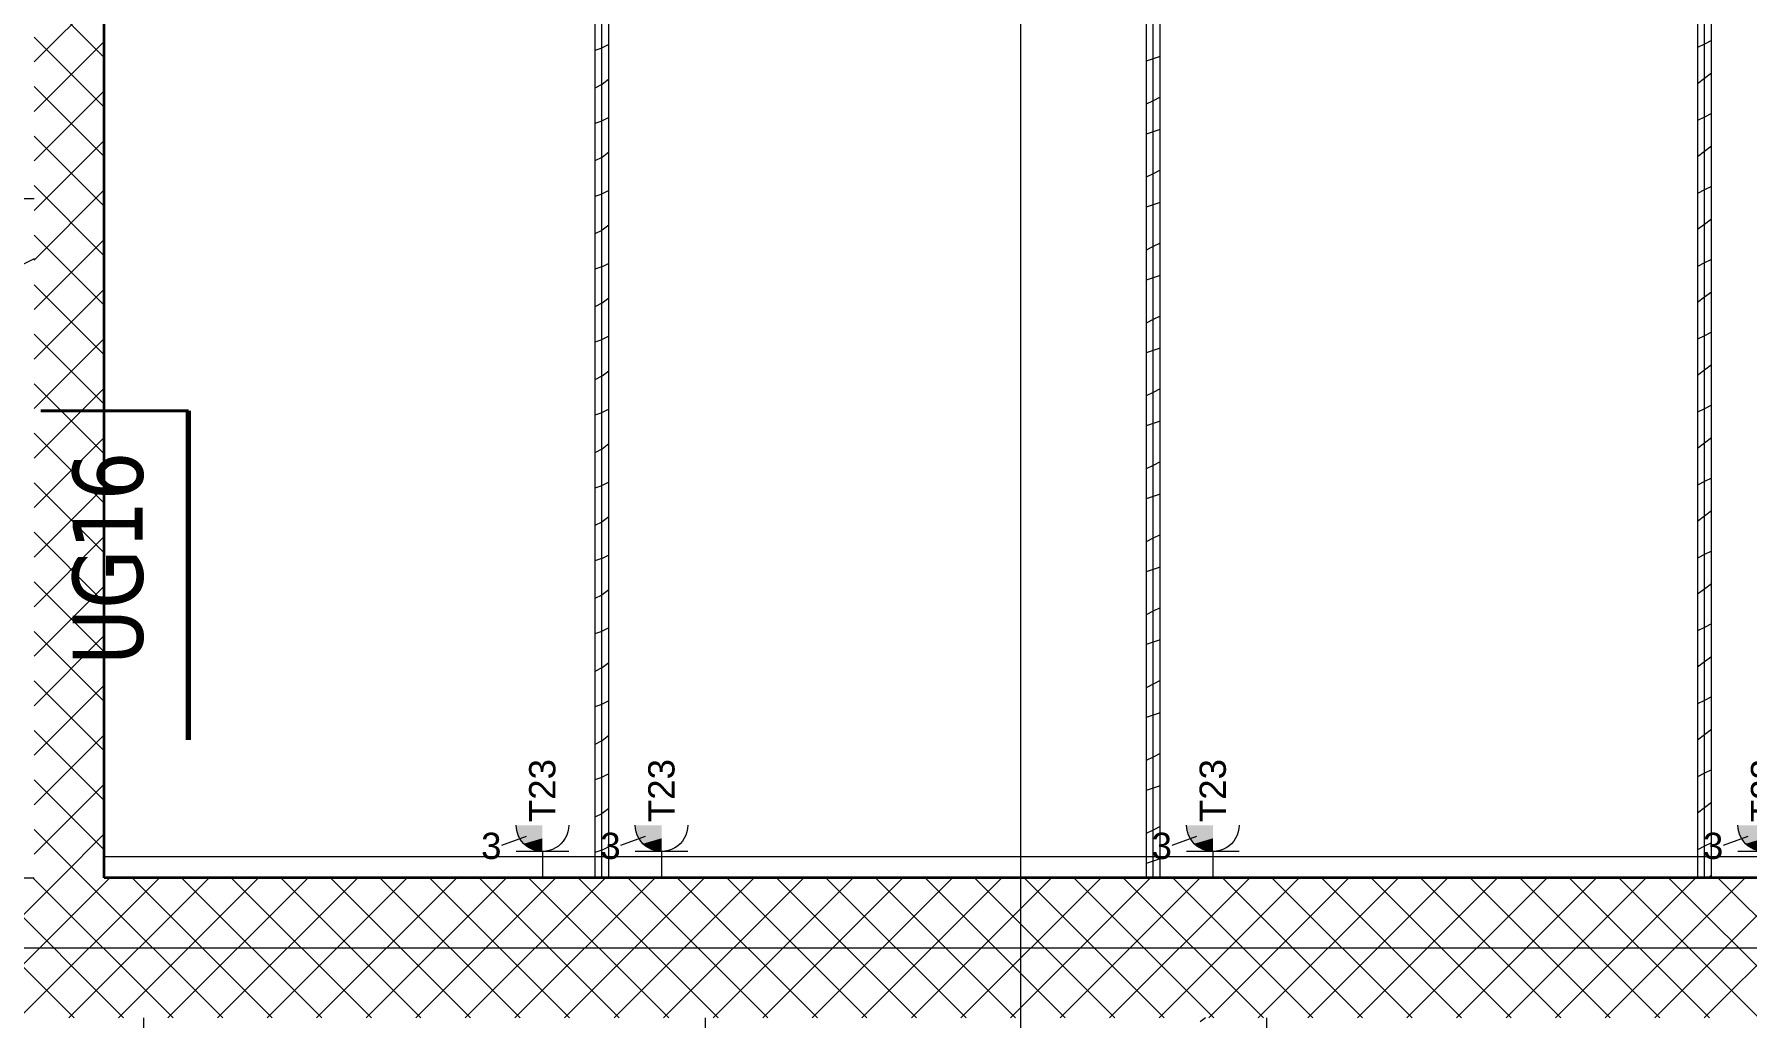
# Model space of a CAD drawing. Extents: x -1132 to 613, y -179 to 712.
# Drawn here: x -292.3 to -194.6, y 70.5 to 126.7 of the extents above; entities that cross this region are included whole.
import ezdxf
from ezdxf.lldxf.tags import DXFTag

# ---------------------------------------------------------------- set-up
doc = ezdxf.new("R2010")
doc.units = 0
doc.layers.get('0').update_dxf_attribs({"lineweight": 13})
for name, color, linetype, lineweight in [('A-FLOR-____-OVHD', 7, 'Strichpunkt - Fein', 9), ('A-WALL-____-MCUT', 7, 'Continuous', 35), ('A-WALL-____-PATT', 7, 'Continuous', 35), ('A-WALL-FNSH-MCUT', 7, 'Continuous', 35), ('S-GRID-____-OTLN', 7, 'Continuous', 5)]:
    doc.layers.add(name, color=color, linetype=linetype, lineweight=lineweight)
for name, color, linetype, lineweight, true_color in [('EL01_VVV_Mass', 7, 'Continuous', 13, 0xb2b200), ('EL01_WAN_Kraft', 1, 'Continuous', 13, 0xff0000), ('G-____-____-SYMB', 7, 'Strichpunkt - Weit', 5, 0x008080)]:
    doc.layers.add(name, color=color, linetype=linetype, lineweight=lineweight, true_color=true_color)
doc.styles.get("Standard").update_dxf_attribs({"font": 'arial.ttf'})
tags = doc.linetypes.add('_Rasterlinie_', pattern=[0.375, 0.2, -0.05, 0.075, -0.05]).pattern_tags.tags
tags[10:11] = [DXFTag(74, 4), DXFTag(75, 0), DXFTag(340, '0'), DXFTag(46, 1.0), DXFTag(50, 0.0), DXFTag(44, 0.0), DXFTag(45, 0.0)]
tags[8:9] = [DXFTag(74, 4), DXFTag(75, 0), DXFTag(340, '0'), DXFTag(46, 1.0), DXFTag(50, 0.0), DXFTag(44, 0.0), DXFTag(45, 0.0)]
tags[6:7] = [DXFTag(74, 4), DXFTag(75, 0), DXFTag(340, '0'), DXFTag(46, 1.0), DXFTag(50, 0.0), DXFTag(44, 0.0), DXFTag(45, 0.0)]
tags[4:5] = [DXFTag(74, 4), DXFTag(75, 0), DXFTag(340, '0'), DXFTag(46, 1.0), DXFTag(50, 0.0), DXFTag(44, 0.0), DXFTag(45, 0.0)]
tags = doc.linetypes.add('_Schnittlinie_', pattern=[0.3, 0.15, -0.05, 0.05, -0.05]).pattern_tags.tags
tags[10:11] = [DXFTag(74, 4), DXFTag(75, 0), DXFTag(340, '0'), DXFTag(46, 1.0), DXFTag(50, 0.0), DXFTag(44, 0.0), DXFTag(45, 0.0)]
tags[8:9] = [DXFTag(74, 4), DXFTag(75, 0), DXFTag(340, '0'), DXFTag(46, 1.0), DXFTag(50, 0.0), DXFTag(44, 0.0), DXFTag(45, 0.0)]
tags[6:7] = [DXFTag(74, 4), DXFTag(75, 0), DXFTag(340, '0'), DXFTag(46, 1.0), DXFTag(50, 0.0), DXFTag(44, 0.0), DXFTag(45, 0.0)]
tags[4:5] = [DXFTag(74, 4), DXFTag(75, 0), DXFTag(340, '0'), DXFTag(46, 1.0), DXFTag(50, 0.0), DXFTag(44, 0.0), DXFTag(45, 0.0)]
tags = doc.linetypes.add('Strichpunkt - Fein', pattern=[0.2, 0.1, -0.05, 0, -0.05]).pattern_tags.tags
tags[10:11] = [DXFTag(74, 4), DXFTag(75, 0), DXFTag(340, '0'), DXFTag(46, 1.0), DXFTag(50, 0.0), DXFTag(44, 0.0), DXFTag(45, 0.0)]
tags[8:9] = [DXFTag(74, 4), DXFTag(75, 0), DXFTag(340, '0'), DXFTag(46, 1.0), DXFTag(50, 0.0), DXFTag(44, 0.0), DXFTag(45, 0.0)]
tags[6:7] = [DXFTag(74, 4), DXFTag(75, 0), DXFTag(340, '0'), DXFTag(46, 1.0), DXFTag(50, 0.0), DXFTag(44, 0.0), DXFTag(45, 0.0)]
tags[4:5] = [DXFTag(74, 4), DXFTag(75, 0), DXFTag(340, '0'), DXFTag(46, 1.0), DXFTag(50, 0.0), DXFTag(44, 0.0), DXFTag(45, 0.0)]
tags = doc.linetypes.add('Strichpunkt - Weit', pattern=[0.5, 0.2, -0.15, 0, -0.15]).pattern_tags.tags
tags[10:11] = [DXFTag(74, 4), DXFTag(75, 0), DXFTag(340, '0'), DXFTag(46, 1.0), DXFTag(50, 0.0), DXFTag(44, 0.0), DXFTag(45, 0.0)]
tags[8:9] = [DXFTag(74, 4), DXFTag(75, 0), DXFTag(340, '0'), DXFTag(46, 1.0), DXFTag(50, 0.0), DXFTag(44, 0.0), DXFTag(45, 0.0)]
tags[6:7] = [DXFTag(74, 4), DXFTag(75, 0), DXFTag(340, '0'), DXFTag(46, 1.0), DXFTag(50, 0.0), DXFTag(44, 0.0), DXFTag(45, 0.0)]
tags[4:5] = [DXFTag(74, 4), DXFTag(75, 0), DXFTag(340, '0'), DXFTag(46, 1.0), DXFTag(50, 0.0), DXFTag(44, 0.0), DXFTag(45, 0.0)]

# ---------------------------------------------------------------- blocks, each defined once
blk = doc.blocks.new('Referenz-A0UNPDE96I', base_point=(-1115.886, -117.372))
at = {"layer": 'A-FLOR-____-OVHD', "color": 0, "linetype": 'Strichpunkt - Fein', "ltscale": 0.13}
blk.add_line((-167.115, 79.678), (-288.315, 79.678), dxfattribs=at)
at = {"layer": 'A-WALL-____-MCUT', "color": 0, "linetype": 'Continuous', "ltscale": 0.35}
for p, q in [((-288.315, 78.478), (-288.315, 257.878)), ((-196.981, 78.478), (-288.315, 78.478)), ((-129.215, 78.478), (-196.981, 78.478))]:
    blk.add_line(p, q, dxfattribs=at)
at = {"layer": 'A-WALL-____-MCUT', "color": 0, "linetype": 'Continuous', "lineweight": 9, "ltscale": 0.13}
for p, q in [((-259.915, 78.478), (-259.915, 156.328)), ((-228.448, 78.478), (-228.448, 145.228)), ((-196.981, 78.478), (-196.981, 145.228))]:
    blk.add_line(p, q, dxfattribs=at)
at = {"layer": 'A-WALL-____-PATT', "color": 0, "linetype": 'Continuous', "lineweight": 9, "ltscale": 0.13}
for p, q in [((-288.315, 125.318), (-292.315, 129.318)), ((-292.315, 125.071), (-288.315, 129.071)), ((-288.315, 122.489), (-292.315, 126.489)), ((-292.315, 122.243), (-288.315, 126.243)), ((-196.981, 126.09), (-197.381, 125.89)), ((-196.581, 126.29), (-196.981, 126.09)), ((-259.915, 125.857), (-260.315, 125.723)), ((-259.904, 125.86), (-259.915, 125.857)), ((-259.515, 126.06), (-259.896, 125.87)), ((-228.448, 125.24), (-228.848, 125.106)), ((-228.048, 125.373), (-228.448, 125.24)), ((-196.581, 124.421), (-196.981, 124.121)), ((-288.315, 119.661), (-292.315, 123.661)), ((-292.315, 119.414), (-288.315, 123.414)), ((-259.915, 123.778), (-260.315, 123.578)), ((-259.896, 123.787), (-259.915, 123.778)), ((-259.515, 124.077), (-259.906, 123.783)), ((-196.981, 124.121), (-197.381, 123.821)), ((-228.448, 122.851), (-228.848, 122.651)), ((-228.048, 123.051), (-228.448, 122.851)), ((-259.915, 121.692), (-260.315, 121.559)), ((-259.904, 121.696), (-259.915, 121.692)), ((-259.515, 121.895), (-259.896, 121.705)), ((-228.048, 121.208), (-228.448, 121.075)), ((-196.981, 121.925), (-197.381, 121.725)), ((-196.581, 122.125), (-196.981, 121.925)), ((-288.315, 116.832), (-292.315, 120.832)), ((-292.315, 116.586), (-288.315, 120.586)), ((-228.448, 121.075), (-228.848, 120.942)), ((-196.581, 120.256), (-196.981, 119.956)), ((-259.915, 119.613), (-260.315, 119.413)), ((-259.896, 119.622), (-259.915, 119.613)), ((-259.515, 119.912), (-259.906, 119.618)), ((-196.981, 119.956), (-197.381, 119.656)), ((-228.448, 118.686), (-228.848, 118.486)), ((-228.048, 118.886), (-228.448, 118.686)), ((-288.315, 114.004), (-292.315, 118.004)), ((-292.315, 113.757), (-288.315, 117.757)), ((-259.915, 117.527), (-260.315, 117.394)), ((-259.903, 117.531), (-259.915, 117.527)), ((-259.515, 117.73), (-259.896, 117.54)), ((-196.981, 117.76), (-197.381, 117.56)), ((-196.581, 117.96), (-196.981, 117.76)), ((-228.448, 116.91), (-228.848, 116.777)), ((-228.048, 117.044), (-228.448, 116.91)), ((-259.915, 115.448), (-260.315, 115.248)), ((-259.896, 115.457), (-259.915, 115.448)), ((-259.515, 115.747), (-259.905, 115.454)), ((-196.981, 115.791), (-197.381, 115.491)), ((-196.581, 116.091), (-196.981, 115.791)), ((-288.315, 111.175), (-292.315, 115.175)), ((-292.315, 110.929), (-288.315, 114.929)), ((-228.448, 114.522), (-228.848, 114.322)), ((-228.048, 114.722), (-228.448, 114.522)), ((-292.315, 113.825), (-293.008, 113.478)), ((-259.515, 113.565), (-259.896, 113.375)), ((-196.981, 113.595), (-197.381, 113.395)), ((-196.581, 113.795), (-196.981, 113.595)), ((-259.915, 113.362), (-260.315, 113.229)), ((-259.903, 113.366), (-259.915, 113.362)), ((-228.448, 112.745), (-228.848, 112.612)), ((-228.048, 112.879), (-228.448, 112.745)), ((-288.315, 108.347), (-292.315, 112.347)), ((-292.315, 108.101), (-288.315, 112.101)), ((-259.515, 111.582), (-259.905, 111.289)), ((-196.981, 111.626), (-197.381, 111.326)), ((-196.581, 111.926), (-196.981, 111.626)), ((-259.915, 111.283), (-260.315, 111.083)), ((-259.896, 111.292), (-259.915, 111.283)), ((-228.048, 110.557), (-228.448, 110.357)), ((-288.315, 105.519), (-292.315, 109.519)), ((-228.448, 110.357), (-228.848, 110.157)), ((-196.581, 109.63), (-196.981, 109.43)), ((-292.315, 105.272), (-288.315, 109.272)), ((-259.915, 109.198), (-260.315, 109.064)), ((-259.903, 109.202), (-259.915, 109.198)), ((-259.515, 109.4), (-259.896, 109.21)), ((-228.448, 108.581), (-228.848, 108.447)), ((-228.048, 108.714), (-228.448, 108.581)), ((-196.981, 109.43), (-197.381, 109.23)), ((-196.581, 107.761), (-196.981, 107.461)), ((-288.315, 102.69), (-292.315, 106.69)), ((-259.915, 107.118), (-260.315, 106.918)), ((-259.896, 107.127), (-259.915, 107.118)), ((-259.515, 107.417), (-259.904, 107.125)), ((-196.981, 107.461), (-197.381, 107.161)), ((-292.315, 102.444), (-288.315, 106.444)), ((-228.448, 106.192), (-228.848, 105.992)), ((-228.048, 106.392), (-228.448, 106.192)), ((-259.915, 105.033), (-260.315, 104.9)), ((-259.903, 105.037), (-259.915, 105.033)), ((-259.515, 105.236), (-259.897, 105.045)), ((-196.981, 105.265), (-197.381, 105.065)), ((-196.581, 105.465), (-196.981, 105.265)), ((-288.315, 99.862), (-292.315, 103.862)), ((-292.315, 99.615), (-288.315, 103.615)), ((-228.448, 104.416), (-228.848, 104.283)), ((-228.048, 104.549), (-228.448, 104.416)), ((-259.915, 102.953), (-260.315, 102.753)), ((-259.897, 102.962), (-259.915, 102.953)), ((-259.515, 103.252), (-259.904, 102.96)), ((-196.981, 103.296), (-197.381, 102.996)), ((-196.581, 103.596), (-196.981, 103.296)), ((-228.448, 102.027), (-228.848, 101.827)), ((-228.048, 102.227), (-228.448, 102.027)), ((-288.315, 97.033), (-292.315, 101.033)), ((-292.315, 96.787), (-288.315, 100.787)), ((-259.915, 100.868), (-260.315, 100.735)), ((-259.903, 100.872), (-259.915, 100.868)), ((-259.515, 101.071), (-259.897, 100.88)), ((-196.981, 101.101), (-197.381, 100.901)), ((-196.581, 101.301), (-196.981, 101.101)), ((-228.448, 100.251), (-228.848, 100.118)), ((-228.048, 100.385), (-228.448, 100.251)), ((-259.915, 98.788), (-260.315, 98.588)), ((-259.897, 98.797), (-259.915, 98.788)), ((-259.515, 99.087), (-259.903, 98.795)), ((-196.981, 99.131), (-197.381, 98.831)), ((-196.581, 99.431), (-196.981, 99.131)), ((-288.315, 94.205), (-292.315, 98.205)), ((-292.315, 93.958), (-288.315, 97.958)), ((-228.448, 97.862), (-228.848, 97.662)), ((-228.048, 98.062), (-228.448, 97.862)), ((-259.515, 96.906), (-259.897, 96.715)), ((-196.981, 96.936), (-197.381, 96.736)), ((-196.581, 97.136), (-196.981, 96.936)), ((-259.915, 96.704), (-260.315, 96.57)), ((-259.902, 96.708), (-259.915, 96.704)), ((-228.448, 96.087), (-228.848, 95.953)), ((-228.048, 96.22), (-228.448, 96.087)), ((-288.315, 91.376), (-292.315, 95.376)), ((-292.315, 91.13), (-288.315, 95.13)), ((-259.515, 94.922), (-259.903, 94.631)), ((-196.981, 94.966), (-197.381, 94.666)), ((-196.581, 95.266), (-196.981, 94.966)), ((-259.915, 94.623), (-260.315, 94.423)), ((-259.897, 94.632), (-259.915, 94.623)), ((-228.048, 93.897), (-228.448, 93.697)), ((-228.448, 93.697), (-228.848, 93.497)), ((-196.581, 92.971), (-196.981, 92.771)), ((-288.315, 88.548), (-292.315, 92.548)), ((-292.315, 88.302), (-288.315, 92.302)), ((-259.915, 92.539), (-260.315, 92.406)), ((-259.902, 92.543), (-259.915, 92.539)), ((-259.515, 92.741), (-259.897, 92.55)), ((-228.448, 91.922), (-228.848, 91.789)), ((-228.048, 92.055), (-228.448, 91.922)), ((-196.981, 92.771), (-197.381, 92.571)), ((-196.581, 91.101), (-196.981, 90.801)), ((-259.915, 90.458), (-260.315, 90.258)), ((-259.897, 90.467), (-259.915, 90.458)), ((-259.515, 90.757), (-259.902, 90.466)), ((-196.981, 90.801), (-197.381, 90.501)), ((-288.315, 85.72), (-292.315, 89.72)), ((-292.315, 85.473), (-288.315, 89.473)), ((-228.448, 89.532), (-228.848, 89.332)), ((-228.048, 89.732), (-228.448, 89.532)), ((-259.915, 88.374), (-260.315, 88.241)), ((-259.902, 88.378), (-259.915, 88.374)), ((-259.515, 88.576), (-259.897, 88.385)), ((-196.981, 88.606), (-197.381, 88.406)), ((-196.581, 88.806), (-196.981, 88.606)), ((-228.448, 87.757), (-228.848, 87.624)), ((-228.048, 87.89), (-228.448, 87.757)), ((-288.315, 82.891), (-292.315, 86.891)), ((-292.315, 82.645), (-288.315, 86.645)), ((-259.915, 86.294), (-260.315, 86.094)), ((-259.897, 86.302), (-259.915, 86.294)), ((-259.515, 86.592), (-259.902, 86.301)), ((-196.981, 86.636), (-197.381, 86.336)), ((-196.581, 86.936), (-196.981, 86.636)), ((-228.448, 85.367), (-228.848, 85.167)), ((-228.048, 85.567), (-228.448, 85.367)), ((-288.315, 80.063), (-292.315, 84.063)), ((-259.915, 84.209), (-260.315, 84.076)), ((-259.902, 84.214), (-259.915, 84.209)), ((-259.515, 84.411), (-259.897, 84.22)), ((-196.981, 84.441), (-197.381, 84.241)), ((-196.581, 84.641), (-196.981, 84.441)), ((-292.315, 79.816), (-288.315, 83.816)), ((-228.448, 83.592), (-228.848, 83.459)), ((-228.048, 83.726), (-228.448, 83.592)), ((-259.915, 82.129), (-260.315, 81.929)), ((-259.898, 82.137), (-259.915, 82.129)), ((-259.515, 82.427), (-259.901, 82.137)), ((-196.981, 82.471), (-197.381, 82.171)), ((-196.581, 82.771), (-196.981, 82.471)), ((-289.559, 78.478), (-292.315, 81.234)), ((-228.448, 81.202), (-228.848, 81.002)), ((-228.048, 81.402), (-228.448, 81.202)), ((-290.824, 78.478), (-288.315, 80.988)), ((-259.515, 80.246), (-259.898, 80.055)), ((-196.981, 80.276), (-197.381, 80.076)), ((-196.581, 80.476), (-196.981, 80.276)), ((-259.915, 80.045), (-260.315, 79.911)), ((-259.902, 80.049), (-259.915, 80.045)), ((-228.448, 79.428), (-228.848, 79.294)), ((-228.048, 79.561), (-228.448, 79.428)), ((-298.824, 70.478), (-290.824, 78.478)), ((-290.044, 70.478), (-298.044, 78.478)), ((-295.996, 70.478), (-287.996, 78.478)), ((-287.215, 70.478), (-295.215, 78.478)), ((-293.167, 70.478), (-285.167, 78.478)), ((-284.387, 70.478), (-292.387, 78.478)), ((-290.339, 70.478), (-282.339, 78.478)), ((-281.559, 70.478), (-289.559, 78.478)), ((-287.511, 70.478), (-279.511, 78.478)), ((-278.73, 70.478), (-286.73, 78.478)), ((-284.682, 70.478), (-276.682, 78.478)), ((-275.902, 70.478), (-283.902, 78.478)), ((-281.854, 70.478), (-273.854, 78.478)), ((-273.073, 70.478), (-281.073, 78.478)), ((-279.025, 70.478), (-271.025, 78.478)), ((-270.245, 70.478), (-278.245, 78.478)), ((-276.197, 70.478), (-268.197, 78.478)), ((-267.416, 70.478), (-275.416, 78.478)), ((-273.368, 70.478), (-265.368, 78.478)), ((-264.588, 70.478), (-272.588, 78.478)), ((-270.54, 70.478), (-262.54, 78.478)), ((-261.76, 70.478), (-269.76, 78.478)), ((-267.712, 70.478), (-259.712, 78.478)), ((-258.931, 70.478), (-266.931, 78.478)), ((-264.883, 70.478), (-256.883, 78.478)), ((-256.103, 70.478), (-264.103, 78.478)), ((-262.055, 70.478), (-254.055, 78.478)), ((-253.274, 70.478), (-261.274, 78.478)), ((-259.226, 70.478), (-251.226, 78.478)), ((-250.446, 70.478), (-258.446, 78.478)), ((-256.398, 70.478), (-248.398, 78.478)), ((-247.617, 70.478), (-255.617, 78.478)), ((-253.569, 70.478), (-245.569, 78.478)), ((-244.789, 70.478), (-252.789, 78.478)), ((-250.741, 70.478), (-242.741, 78.478)), ((-241.961, 70.478), (-249.961, 78.478)), ((-247.913, 70.478), (-239.913, 78.478)), ((-239.132, 70.478), (-247.132, 78.478)), ((-245.084, 70.478), (-237.084, 78.478)), ((-236.304, 70.478), (-244.304, 78.478)), ((-242.256, 70.478), (-234.256, 78.478)), ((-233.475, 70.478), (-241.475, 78.478)), ((-239.427, 70.478), (-231.427, 78.478)), ((-230.647, 70.478), (-238.647, 78.478)), ((-236.599, 70.478), (-228.599, 78.478)), ((-227.818, 70.478), (-235.818, 78.478)), ((-233.77, 70.478), (-225.77, 78.478)), ((-224.99, 70.478), (-232.99, 78.478)), ((-230.942, 70.478), (-222.942, 78.478)), ((-222.162, 70.478), (-230.162, 78.478)), ((-228.114, 70.478), (-220.114, 78.478)), ((-219.333, 70.478), (-227.333, 78.478)), ((-225.285, 70.478), (-217.285, 78.478)), ((-216.505, 70.478), (-224.505, 78.478)), ((-222.457, 70.478), (-214.457, 78.478)), ((-213.676, 70.478), (-221.676, 78.478)), ((-219.628, 70.478), (-211.628, 78.478)), ((-210.848, 70.478), (-218.848, 78.478)), ((-216.8, 70.478), (-208.8, 78.478)), ((-208.019, 70.478), (-216.019, 78.478)), ((-213.971, 70.478), (-205.971, 78.478)), ((-205.191, 70.478), (-213.191, 78.478)), ((-211.143, 70.478), (-203.143, 78.478)), ((-202.363, 70.478), (-210.363, 78.478)), ((-208.315, 70.478), (-200.315, 78.478)), ((-199.534, 70.478), (-207.534, 78.478)), ((-205.486, 70.478), (-197.486, 78.478)), ((-196.706, 70.478), (-204.706, 78.478)), ((-202.658, 70.478), (-194.658, 78.478)), ((-193.877, 70.478), (-201.877, 78.478)), ((-199.829, 70.478), (-191.829, 78.478)), ((-191.049, 70.478), (-199.049, 78.478)), ((-197.001, 70.478), (-189.001, 78.478)), ((-196.581, 78.606), (-196.751, 78.478)), ((-188.22, 70.478), (-196.22, 78.478)), ((-225.466, 70.478), (-225.765, 70.254))]:
    blk.add_line(p, q, dxfattribs=at)
at = {"layer": 'A-WALL-FNSH-MCUT', "color": 0, "linetype": 'Continuous', "lineweight": 9, "ltscale": 0.13}
for p, q in [((-260.315, 156.328), (-260.315, 78.478)), ((-259.515, 78.478), (-259.515, 145.228)), ((-228.848, 145.228), (-228.848, 78.478)), ((-228.048, 78.478), (-228.048, 145.228)), ((-197.381, 145.228), (-197.381, 78.478)), ((-196.581, 78.478), (-196.581, 145.228))]:
    blk.add_line(p, q, dxfattribs=at)
at = {"layer": 'G-____-____-SYMB', "color": 0, "linetype": 'Continuous', "lineweight": 40, "ltscale": 0.4}
blk.add_line((-291.94, 105.141), (-283.515, 105.141), dxfattribs=at)
at = {"layer": 'G-____-____-SYMB', "color": 0, "linetype": '_Schnittlinie_', "lineweight": 70, "ltscale": 0.7}
blk.add_line((-283.515, 86.349), (-283.515, 105.141), dxfattribs=at)
at = {"layer": 'S-GRID-____-OTLN', "color": 0, "linetype": '_Rasterlinie_', "ltscale": 0.13}
for p, q in [((-236.015, -113.603), (-236.015, 631.478)), ((-1107.612, 74.478), (103.376, 74.478))]:
    blk.add_line(p, q, dxfattribs=at)
at = {"layer": 'G-____-____-SYMB', "color": 0, "linetype": 'Continuous', "ltscale": 0.13, "insert": (-290.124, 90.617), "char_height": 4, "attachment_point": 1, "rotation": 90}
blk.add_mtext('{\\W0.8;\\fVerdana;UG16}', dxfattribs=at)
blk = doc.blocks.new('Steckdose T23_ AP_ 3-fach-A0UNPE3B6I', base_point=(-197.079, 78.478))
at = {"color": 0, "lineweight": -2}
for p, q in [((-195.066, 81.282), (-195.079, 81.478)), ((-195.028, 81.09), (-195.066, 81.282)), ((-192.092, 81.282), (-192.13, 81.09)), ((-192.079, 81.478), (-192.092, 81.282)), ((-194.505, 80.832), (-195.922, 80.324)), ((-194.965, 80.904), (-195.028, 81.09)), ((-194.878, 80.728), (-194.965, 80.904)), ((-194.769, 80.565), (-194.878, 80.728)), ((-194.64, 80.418), (-194.769, 80.565)), ((-194.492, 80.288), (-194.64, 80.418)), ((-194.329, 80.179), (-194.492, 80.288)), ((-194.153, 80.092), (-194.329, 80.179)), ((-192.829, 80.179), (-193.005, 80.092)), ((-192.666, 80.288), (-192.829, 80.179)), ((-192.519, 80.418), (-192.666, 80.288)), ((-192.389, 80.565), (-192.519, 80.418)), ((-192.28, 80.728), (-192.389, 80.565)), ((-192.193, 80.904), (-192.28, 80.728)), ((-192.13, 81.09), (-192.193, 80.904)), ((-192.079, 79.978), (-195.079, 79.978)), ((-193.967, 80.029), (-194.153, 80.092)), ((-193.775, 79.991), (-193.967, 80.029)), ((-193.579, 79.978), (-193.775, 79.991)), ((-193.383, 79.991), (-193.579, 79.978)), ((-193.579, 79.978), (-193.579, 78.478)), ((-193.191, 80.029), (-193.383, 79.991)), ((-193.005, 80.092), (-193.191, 80.029))]:
    blk.add_line(p, q, dxfattribs=at)
for points in [[(-195.028, 81.09), (-193.579, 81.478), (-195.079, 81.478)], [(-193.579, 81.09), (-195.028, 81.09), (-193.579, 81.478)], [(-194.878, 80.728), (-193.579, 81.09), (-195.028, 81.09)], [(-193.579, 80.728), (-194.878, 80.728), (-193.579, 81.09)], [(-194.64, 80.418), (-193.579, 80.728), (-194.878, 80.728)], [(-193.579, 80.418), (-194.64, 80.418), (-193.579, 80.728)], [(-194.329, 80.179), (-193.579, 80.418), (-194.64, 80.418)], [(-193.579, 80.179), (-194.329, 80.179), (-193.579, 80.418)], [(-193.967, 80.029), (-193.579, 80.179), (-194.329, 80.179)], [(-193.579, 80.029), (-193.967, 80.029), (-193.579, 80.179)], [(-193.579, 79.978), (-193.579, 80.029), (-193.967, 80.029)]]:
    blk.add_solid(points, dxfattribs=at)
at = {"color": 0, "lineweight": -2, "insert": (-194.338, 81.646), "char_height": 1.5, "attachment_point": 1, "rotation": 90}
blk.add_mtext('{\\fArial;T23}', dxfattribs=at)
at = {"color": 0, "lineweight": -2, "insert": (-197.079, 81.047), "char_height": 1.5, "attachment_point": 1}
blk.add_mtext('{\\fArial;3}', dxfattribs=at)
blk = doc.blocks.new('Steckdose T23_ AP_ 3-fach-A0UNPE896I', base_point=(-228.546, 78.478))
at = {"color": 0, "lineweight": -2}
for p, q in [((-226.533, 81.282), (-226.546, 81.478)), ((-226.495, 81.09), (-226.533, 81.282)), ((-223.559, 81.282), (-223.597, 81.09)), ((-223.546, 81.478), (-223.559, 81.282)), ((-225.972, 80.832), (-227.389, 80.324)), ((-226.432, 80.904), (-226.495, 81.09)), ((-226.345, 80.728), (-226.432, 80.904)), ((-226.236, 80.565), (-226.345, 80.728)), ((-226.107, 80.418), (-226.236, 80.565)), ((-225.959, 80.288), (-226.107, 80.418)), ((-225.796, 80.179), (-225.959, 80.288)), ((-225.62, 80.092), (-225.796, 80.179)), ((-224.296, 80.179), (-224.472, 80.092)), ((-224.133, 80.288), (-224.296, 80.179)), ((-223.985, 80.418), (-224.133, 80.288)), ((-223.856, 80.565), (-223.985, 80.418)), ((-223.747, 80.728), (-223.856, 80.565)), ((-223.66, 80.904), (-223.747, 80.728)), ((-223.597, 81.09), (-223.66, 80.904)), ((-223.546, 79.978), (-226.546, 79.978)), ((-225.434, 80.029), (-225.62, 80.092)), ((-225.242, 79.991), (-225.434, 80.029)), ((-225.046, 79.978), (-225.242, 79.991)), ((-224.85, 79.991), (-225.046, 79.978)), ((-225.046, 79.978), (-225.046, 78.478)), ((-224.658, 80.029), (-224.85, 79.991)), ((-224.472, 80.092), (-224.658, 80.029))]:
    blk.add_line(p, q, dxfattribs=at)
for points in [[(-226.495, 81.09), (-225.046, 81.478), (-226.546, 81.478)], [(-225.046, 81.09), (-226.495, 81.09), (-225.046, 81.478)], [(-226.345, 80.728), (-225.046, 81.09), (-226.495, 81.09)], [(-225.046, 80.728), (-226.345, 80.728), (-225.046, 81.09)], [(-226.107, 80.418), (-225.046, 80.728), (-226.345, 80.728)], [(-225.046, 80.418), (-226.107, 80.418), (-225.046, 80.728)], [(-225.796, 80.179), (-225.046, 80.418), (-226.107, 80.418)], [(-225.046, 80.179), (-225.796, 80.179), (-225.046, 80.418)], [(-225.434, 80.029), (-225.046, 80.179), (-225.796, 80.179)], [(-225.046, 80.029), (-225.434, 80.029), (-225.046, 80.179)], [(-225.046, 79.978), (-225.046, 80.029), (-225.434, 80.029)]]:
    blk.add_solid(points, dxfattribs=at)
at = {"color": 0, "lineweight": -2, "insert": (-225.804, 81.646), "char_height": 1.5, "attachment_point": 1, "rotation": 90}
blk.add_mtext('{\\fArial;T23}', dxfattribs=at)
at = {"color": 0, "lineweight": -2, "insert": (-228.546, 81.047), "char_height": 1.5, "attachment_point": 1}
blk.add_mtext('{\\fArial;3}', dxfattribs=at)
blk = doc.blocks.new('Steckdose T23_ AP_ 3-fach-A0UNPE8L6I', base_point=(-298.945, 113.779))
at = {"color": 0, "lineweight": -2}
for p, q in [((-295.313, 118.778), (-295.117, 118.765)), ((-295.117, 118.765), (-294.924, 118.727)), ((-294.924, 118.727), (-294.739, 118.664)), ((-294.739, 118.664), (-294.563, 118.577)), ((-294.563, 118.577), (-294.4, 118.468)), ((-294.4, 118.468), (-294.252, 118.339)), ((-294.252, 118.339), (-294.123, 118.191)), ((-293.813, 118.778), (-293.813, 115.778)), ((-294.123, 118.191), (-294.014, 118.028)), ((-294.014, 118.028), (-293.927, 117.852)), ((-293.927, 117.852), (-293.864, 117.666)), ((-293.864, 117.666), (-293.825, 117.474)), ((-293.825, 117.474), (-293.813, 117.278)), ((-294.666, 116.352), (-294.158, 114.936)), ((-294.123, 116.365), (-294.252, 116.218)), ((-294.014, 116.528), (-294.123, 116.365)), ((-293.927, 116.704), (-294.014, 116.528)), ((-293.864, 116.89), (-293.927, 116.704)), ((-293.825, 117.082), (-293.864, 116.89)), ((-293.813, 117.278), (-293.825, 117.082)), ((-293.813, 117.278), (-292.313, 117.278)), ((-295.117, 115.791), (-295.313, 115.778)), ((-294.924, 115.829), (-295.117, 115.791)), ((-294.739, 115.892), (-294.924, 115.829)), ((-294.563, 115.979), (-294.739, 115.892)), ((-294.4, 116.088), (-294.563, 115.979)), ((-294.252, 116.218), (-294.4, 116.088))]:
    blk.add_line(p, q, dxfattribs=at)
for points in [[(-293.864, 116.89), (-295.313, 116.89), (-293.813, 117.278)], [(-295.313, 116.89), (-293.813, 117.278), (-295.313, 117.278)], [(-294.014, 116.528), (-295.313, 116.528), (-293.864, 116.89)], [(-295.313, 116.528), (-293.864, 116.89), (-295.313, 116.89)], [(-294.252, 116.218), (-295.313, 116.218), (-294.014, 116.528)], [(-295.313, 116.218), (-294.014, 116.528), (-295.313, 116.528)], [(-294.563, 115.979), (-295.313, 115.979), (-294.252, 116.218)], [(-295.313, 115.979), (-294.252, 116.218), (-295.313, 116.218)], [(-294.924, 115.829), (-295.313, 115.829), (-294.563, 115.979)], [(-295.313, 115.829), (-294.563, 115.979), (-295.313, 115.979)], [(-295.313, 115.778), (-294.924, 115.829), (-295.313, 115.829)]]:
    blk.add_solid(points, dxfattribs=at)
at = {"color": 0, "lineweight": -2, "insert": (-298.945, 118.02), "char_height": 1.5, "attachment_point": 1}
blk.add_mtext('{\\fArial;T23}', dxfattribs=at)
at = {"color": 0, "lineweight": -2, "insert": (-294.882, 113.779), "char_height": 1.5, "attachment_point": 1, "rotation": 90}
blk.add_mtext('{\\fArial;3}', dxfattribs=at)
blk = doc.blocks.new('Steckdose T23_ AP_ 3-fach-A0UNPES56I', base_point=(-255.513, 63.846))
at = {"color": 0, "lineweight": -2}
for p, q in [((-254.013, 68.978), (-254.013, 70.478)), ((-255.513, 68.978), (-252.513, 68.978)), ((-255.203, 68.391), (-255.073, 68.539)), ((-255.073, 68.539), (-254.926, 68.668)), ((-254.926, 68.668), (-254.763, 68.777)), ((-254.763, 68.777), (-254.587, 68.864)), ((-254.587, 68.864), (-254.401, 68.927)), ((-254.401, 68.927), (-254.208, 68.965)), ((-254.208, 68.965), (-254.013, 68.978)), ((-254.013, 68.978), (-253.817, 68.965)), ((-253.817, 68.965), (-253.624, 68.927)), ((-253.624, 68.927), (-253.439, 68.864)), ((-253.439, 68.864), (-253.263, 68.777)), ((-253.263, 68.777), (-253.1, 68.668)), ((-253.1, 68.668), (-252.952, 68.539)), ((-253.087, 68.125), (-251.67, 68.633)), ((-252.952, 68.539), (-252.823, 68.391)), ((-255.513, 67.478), (-255.5, 67.674)), ((-255.5, 67.674), (-255.462, 67.866)), ((-255.462, 67.866), (-255.398, 68.052)), ((-255.398, 68.052), (-255.312, 68.228)), ((-255.312, 68.228), (-255.203, 68.391)), ((-252.823, 68.391), (-252.714, 68.228)), ((-252.714, 68.228), (-252.627, 68.052)), ((-252.627, 68.052), (-252.564, 67.866)), ((-252.564, 67.866), (-252.525, 67.674)), ((-252.525, 67.674), (-252.513, 67.478))]:
    blk.add_line(p, q, dxfattribs=at)
for points in [[(-254.013, 68.927), (-253.624, 68.927), (-254.013, 68.978)], [(-254.013, 68.777), (-253.263, 68.777), (-254.013, 68.927)], [(-253.263, 68.777), (-254.013, 68.927), (-253.624, 68.927)], [(-254.013, 68.539), (-252.952, 68.539), (-254.013, 68.777)], [(-252.952, 68.539), (-254.013, 68.777), (-253.263, 68.777)], [(-254.013, 68.228), (-252.714, 68.228), (-254.013, 68.539)], [(-252.714, 68.228), (-254.013, 68.539), (-252.952, 68.539)], [(-254.013, 67.866), (-252.564, 67.866), (-254.013, 68.228)], [(-252.564, 67.866), (-254.013, 68.228), (-252.714, 68.228)], [(-254.013, 67.478), (-252.513, 67.478), (-254.013, 67.866)], [(-252.513, 67.478), (-254.013, 67.866), (-252.564, 67.866)]]:
    blk.add_solid(points, dxfattribs=at)
at = {"color": 0, "lineweight": -2, "insert": (-251.495, 69.409), "char_height": 1.5, "attachment_point": 1}
blk.add_mtext('{\\fArial;3}', dxfattribs=at)
at = {"color": 0, "lineweight": -2, "insert": (-254.754, 63.846), "char_height": 1.5, "attachment_point": 1, "rotation": 90}
blk.add_mtext('{\\fArial;T23}', dxfattribs=at)
blk = doc.blocks.new('Steckdose T23_ AP_ 3-fach-A0UNPEUB6I', base_point=(-260.012, 78.478))
at = {"color": 0, "lineweight": -2}
for p, q in [((-258, 81.282), (-258.013, 81.478)), ((-257.962, 81.09), (-258, 81.282)), ((-255.025, 81.282), (-255.064, 81.09)), ((-255.013, 81.478), (-255.025, 81.282)), ((-257.439, 80.832), (-258.855, 80.324)), ((-257.898, 80.904), (-257.962, 81.09)), ((-257.812, 80.728), (-257.898, 80.904)), ((-257.703, 80.565), (-257.812, 80.728)), ((-257.573, 80.418), (-257.703, 80.565)), ((-257.426, 80.288), (-257.573, 80.418)), ((-257.263, 80.179), (-257.426, 80.288)), ((-257.087, 80.092), (-257.263, 80.179)), ((-255.763, 80.179), (-255.939, 80.092)), ((-255.6, 80.288), (-255.763, 80.179)), ((-255.452, 80.418), (-255.6, 80.288)), ((-255.323, 80.565), (-255.452, 80.418)), ((-255.214, 80.728), (-255.323, 80.565)), ((-255.127, 80.904), (-255.214, 80.728)), ((-255.064, 81.09), (-255.127, 80.904)), ((-255.013, 79.978), (-258.013, 79.978)), ((-256.901, 80.029), (-257.087, 80.092)), ((-256.708, 79.991), (-256.901, 80.029)), ((-256.513, 79.978), (-256.708, 79.991)), ((-256.317, 79.991), (-256.513, 79.978)), ((-256.513, 79.978), (-256.513, 78.478)), ((-256.124, 80.029), (-256.317, 79.991)), ((-255.939, 80.092), (-256.124, 80.029))]:
    blk.add_line(p, q, dxfattribs=at)
for points in [[(-257.962, 81.09), (-256.513, 81.478), (-258.013, 81.478)], [(-256.513, 81.09), (-257.962, 81.09), (-256.513, 81.478)], [(-257.812, 80.728), (-256.513, 81.09), (-257.962, 81.09)], [(-256.513, 80.728), (-257.812, 80.728), (-256.513, 81.09)], [(-257.573, 80.418), (-256.513, 80.728), (-257.812, 80.728)], [(-256.513, 80.418), (-257.573, 80.418), (-256.513, 80.728)], [(-257.263, 80.179), (-256.513, 80.418), (-257.573, 80.418)], [(-256.513, 80.179), (-257.263, 80.179), (-256.513, 80.418)], [(-256.901, 80.029), (-256.513, 80.179), (-257.263, 80.179)], [(-256.513, 80.029), (-256.901, 80.029), (-256.513, 80.179)], [(-256.513, 79.978), (-256.513, 80.029), (-256.901, 80.029)]]:
    blk.add_solid(points, dxfattribs=at)
at = {"color": 0, "lineweight": -2, "insert": (-257.271, 81.646), "char_height": 1.5, "attachment_point": 1, "rotation": 90}
blk.add_mtext('{\\fArial;T23}', dxfattribs=at)
at = {"color": 0, "lineweight": -2, "insert": (-260.012, 81.047), "char_height": 1.5, "attachment_point": 1}
blk.add_mtext('{\\fArial;3}', dxfattribs=at)
blk = doc.blocks.new('Steckdose T23_ AP_ 3-fach-A0UNPFBF6I', base_point=(-287.563, 63.846))
at = {"color": 0, "lineweight": -2}
for p, q in [((-286.063, 68.978), (-286.063, 70.478)), ((-287.563, 68.978), (-284.563, 68.978)), ((-287.253, 68.391), (-287.123, 68.539)), ((-287.123, 68.539), (-286.976, 68.668)), ((-286.976, 68.668), (-286.813, 68.777)), ((-286.813, 68.777), (-286.637, 68.864)), ((-286.637, 68.864), (-286.451, 68.927)), ((-286.451, 68.927), (-286.258, 68.965)), ((-286.258, 68.965), (-286.063, 68.978)), ((-286.063, 68.978), (-285.867, 68.965)), ((-285.867, 68.965), (-285.674, 68.927)), ((-285.674, 68.927), (-285.489, 68.864)), ((-285.489, 68.864), (-285.313, 68.777)), ((-285.313, 68.777), (-285.15, 68.668)), ((-285.15, 68.668), (-285.002, 68.539)), ((-285.137, 68.125), (-283.72, 68.633)), ((-285.002, 68.539), (-284.873, 68.391)), ((-287.563, 67.478), (-287.55, 67.674)), ((-287.55, 67.674), (-287.512, 67.866)), ((-287.512, 67.866), (-287.448, 68.052)), ((-287.448, 68.052), (-287.362, 68.228)), ((-287.362, 68.228), (-287.253, 68.391)), ((-284.873, 68.391), (-284.764, 68.228)), ((-284.764, 68.228), (-284.677, 68.052)), ((-284.677, 68.052), (-284.614, 67.866)), ((-284.614, 67.866), (-284.575, 67.674)), ((-284.575, 67.674), (-284.563, 67.478))]:
    blk.add_line(p, q, dxfattribs=at)
for points in [[(-285.674, 68.927), (-286.063, 68.927), (-286.063, 68.978)], [(-285.313, 68.777), (-286.063, 68.777), (-285.674, 68.927)], [(-286.063, 68.777), (-285.674, 68.927), (-286.063, 68.927)], [(-285.002, 68.539), (-286.063, 68.539), (-285.313, 68.777)], [(-286.063, 68.539), (-285.313, 68.777), (-286.063, 68.777)], [(-284.764, 68.228), (-286.063, 68.228), (-285.002, 68.539)], [(-286.063, 68.228), (-285.002, 68.539), (-286.063, 68.539)], [(-284.614, 67.866), (-286.063, 67.866), (-284.764, 68.228)], [(-286.063, 67.866), (-284.764, 68.228), (-286.063, 68.228)], [(-284.563, 67.478), (-286.063, 67.478), (-284.614, 67.866)], [(-286.063, 67.478), (-284.614, 67.866), (-286.063, 67.866)], [(-284.563, 67.478), (-284.563, 67.478), (-286.063, 67.478)]]:
    blk.add_solid(points, dxfattribs=at)
at = {"color": 0, "lineweight": -2, "insert": (-283.545, 69.409), "char_height": 1.5, "attachment_point": 1}
blk.add_mtext('{\\fArial;3}', dxfattribs=at)
at = {"color": 0, "lineweight": -2, "insert": (-286.804, 63.846), "char_height": 1.5, "attachment_point": 1, "rotation": 90}
blk.add_mtext('{\\fArial;T23}', dxfattribs=at)
blk = doc.blocks.new('Maß-A0UNPFK16I', base_point=(-320.058, 78.065))
at = {"color": 0, "lineweight": -2}
for p, q in [((-311.741, 124.523), (-312.568, 125.35)), ((-311.154, 124.937), (-320.058, 124.937)), ((-312.154, 124.937), (-312.154, 78.478)), ((-313.154, 78.478), (-292.313, 78.478)), ((-311.741, 78.065), (-312.568, 78.892))]:
    blk.add_line(p, q, dxfattribs=at)
at = {"color": 0, "lineweight": -2, "insert": (-315.488, 98.936), "char_height": 2.5, "attachment_point": 1, "rotation": 90}
blk.add_mtext('{\\fArial;232}', dxfattribs=at)
blk = doc.blocks.new('Steckdose T23_ AP_ 3-fach-A0UNPFQL6I', base_point=(-223.463, 63.846))
at = {"color": 0, "lineweight": -2}
for p, q in [((-221.963, 68.978), (-221.963, 70.478)), ((-223.463, 68.978), (-220.463, 68.978)), ((-223.153, 68.391), (-223.023, 68.539)), ((-223.023, 68.539), (-222.876, 68.668)), ((-222.876, 68.668), (-222.713, 68.777)), ((-222.713, 68.777), (-222.537, 68.864)), ((-222.537, 68.864), (-222.351, 68.927)), ((-222.351, 68.927), (-222.158, 68.965)), ((-222.158, 68.965), (-221.963, 68.978)), ((-221.963, 68.978), (-221.767, 68.965)), ((-221.767, 68.965), (-221.574, 68.927)), ((-221.574, 68.927), (-221.389, 68.864)), ((-221.389, 68.864), (-221.213, 68.777)), ((-221.213, 68.777), (-221.05, 68.668)), ((-221.05, 68.668), (-220.902, 68.539)), ((-221.037, 68.125), (-219.62, 68.633)), ((-220.902, 68.539), (-220.773, 68.391)), ((-223.463, 67.478), (-223.45, 67.674)), ((-223.45, 67.674), (-223.412, 67.866)), ((-223.412, 67.866), (-223.348, 68.052)), ((-223.348, 68.052), (-223.262, 68.228)), ((-223.262, 68.228), (-223.153, 68.391)), ((-220.773, 68.391), (-220.664, 68.228)), ((-220.664, 68.228), (-220.577, 68.052)), ((-220.577, 68.052), (-220.514, 67.866)), ((-220.514, 67.866), (-220.475, 67.674)), ((-220.475, 67.674), (-220.463, 67.478))]:
    blk.add_line(p, q, dxfattribs=at)
for points in [[(-221.574, 68.927), (-221.963, 68.927), (-221.963, 68.978)], [(-221.213, 68.777), (-221.963, 68.777), (-221.574, 68.927)], [(-221.963, 68.777), (-221.574, 68.927), (-221.963, 68.927)], [(-220.902, 68.539), (-221.963, 68.539), (-221.213, 68.777)], [(-221.963, 68.539), (-221.213, 68.777), (-221.963, 68.777)], [(-220.664, 68.228), (-221.963, 68.228), (-220.902, 68.539)], [(-221.963, 68.228), (-220.902, 68.539), (-221.963, 68.539)], [(-220.514, 67.866), (-221.963, 67.866), (-220.664, 68.228)], [(-221.963, 67.866), (-220.664, 68.228), (-221.963, 68.228)], [(-220.463, 67.478), (-221.963, 67.478), (-220.514, 67.866)], [(-221.963, 67.478), (-220.514, 67.866), (-221.963, 67.866)], [(-220.463, 67.478), (-220.463, 67.478), (-221.963, 67.478)]]:
    blk.add_solid(points, dxfattribs=at)
at = {"color": 0, "lineweight": -2, "insert": (-219.445, 69.409), "char_height": 1.5, "attachment_point": 1}
blk.add_mtext('{\\fArial;3}', dxfattribs=at)
at = {"color": 0, "lineweight": -2, "insert": (-222.704, 63.846), "char_height": 1.5, "attachment_point": 1, "rotation": 90}
blk.add_mtext('{\\fArial;T23}', dxfattribs=at)
blk = doc.blocks.new('Steckdose T23_ AP_ 3-fach-A0UNPG0R6I', base_point=(-266.812, 78.478))
at = {"color": 0, "lineweight": -2}
for p, q in [((-264.8, 81.282), (-264.813, 81.478)), ((-264.762, 81.09), (-264.8, 81.282)), ((-261.825, 81.282), (-261.864, 81.09)), ((-261.813, 81.478), (-261.825, 81.282)), ((-264.239, 80.832), (-265.655, 80.324)), ((-264.698, 80.904), (-264.762, 81.09)), ((-264.612, 80.728), (-264.698, 80.904)), ((-264.503, 80.565), (-264.612, 80.728)), ((-264.373, 80.418), (-264.503, 80.565)), ((-264.226, 80.288), (-264.373, 80.418)), ((-264.063, 80.179), (-264.226, 80.288)), ((-263.887, 80.092), (-264.063, 80.179)), ((-262.563, 80.179), (-262.739, 80.092)), ((-262.4, 80.288), (-262.563, 80.179)), ((-262.252, 80.418), (-262.4, 80.288)), ((-262.123, 80.565), (-262.252, 80.418)), ((-262.014, 80.728), (-262.123, 80.565)), ((-261.927, 80.904), (-262.014, 80.728)), ((-261.864, 81.09), (-261.927, 80.904)), ((-261.813, 79.978), (-264.813, 79.978)), ((-263.701, 80.029), (-263.887, 80.092)), ((-263.508, 79.991), (-263.701, 80.029)), ((-263.313, 79.978), (-263.508, 79.991)), ((-263.117, 79.991), (-263.313, 79.978)), ((-263.313, 79.978), (-263.313, 78.478)), ((-262.924, 80.029), (-263.117, 79.991)), ((-262.739, 80.092), (-262.924, 80.029))]:
    blk.add_line(p, q, dxfattribs=at)
for points in [[(-264.762, 81.09), (-263.313, 81.478), (-264.813, 81.478)], [(-263.313, 81.09), (-264.762, 81.09), (-263.313, 81.478)], [(-264.612, 80.728), (-263.313, 81.09), (-264.762, 81.09)], [(-263.313, 80.728), (-264.612, 80.728), (-263.313, 81.09)], [(-264.373, 80.418), (-263.313, 80.728), (-264.612, 80.728)], [(-263.313, 80.418), (-264.373, 80.418), (-263.313, 80.728)], [(-264.063, 80.179), (-263.313, 80.418), (-264.373, 80.418)], [(-263.313, 80.179), (-264.063, 80.179), (-263.313, 80.418)], [(-263.701, 80.029), (-263.313, 80.179), (-264.063, 80.179)], [(-263.313, 80.029), (-263.701, 80.029), (-263.313, 80.179)], [(-263.313, 79.978), (-263.313, 80.029), (-263.701, 80.029)]]:
    blk.add_solid(points, dxfattribs=at)
at = {"color": 0, "lineweight": -2, "insert": (-264.071, 81.646), "char_height": 1.5, "attachment_point": 1, "rotation": 90}
blk.add_mtext('{\\fArial;T23}', dxfattribs=at)
at = {"color": 0, "lineweight": -2, "insert": (-266.812, 81.047), "char_height": 1.5, "attachment_point": 1}
blk.add_mtext('{\\fArial;3}', dxfattribs=at)

msp = doc.modelspace()

# ---------------------------------------------------------------- block references
at = {"color": 9, "lineweight": 25, "ltscale": 0.25, "true_color": 0xc0c0c0}
msp.add_blockref('Referenz-A0UNPDE96I', (-1115.886, -117.372), dxfattribs=at)
at = {"layer": 'EL01_VVV_Mass', "linetype": 'Continuous', "ltscale": 0.13}
msp.add_blockref('Maß-A0UNPFK16I', (-320.058, 78.065), dxfattribs=at)
at = {"layer": 'EL01_WAN_Kraft', "color": 1, "linetype": 'Continuous', "ltscale": 0.13, "true_color": 0xff0000}
for name, p in [('Steckdose T23_ AP_ 3-fach-A0UNPE8L6I', (-298.945, 113.779)), ('Steckdose T23_ AP_ 3-fach-A0UNPG0R6I', (-266.812, 78.478)), ('Steckdose T23_ AP_ 3-fach-A0UNPEUB6I', (-260.012, 78.478)), ('Steckdose T23_ AP_ 3-fach-A0UNPE896I', (-228.546, 78.478)), ('Steckdose T23_ AP_ 3-fach-A0UNPE3B6I', (-197.079, 78.478)), ('Steckdose T23_ AP_ 3-fach-A0UNPFBF6I', (-287.563, 63.846)), ('Steckdose T23_ AP_ 3-fach-A0UNPES56I', (-255.513, 63.846)), ('Steckdose T23_ AP_ 3-fach-A0UNPFQL6I', (-223.463, 63.846))]:
    msp.add_blockref(name, p, dxfattribs=at)

doc.saveas('drawing.dxf')
